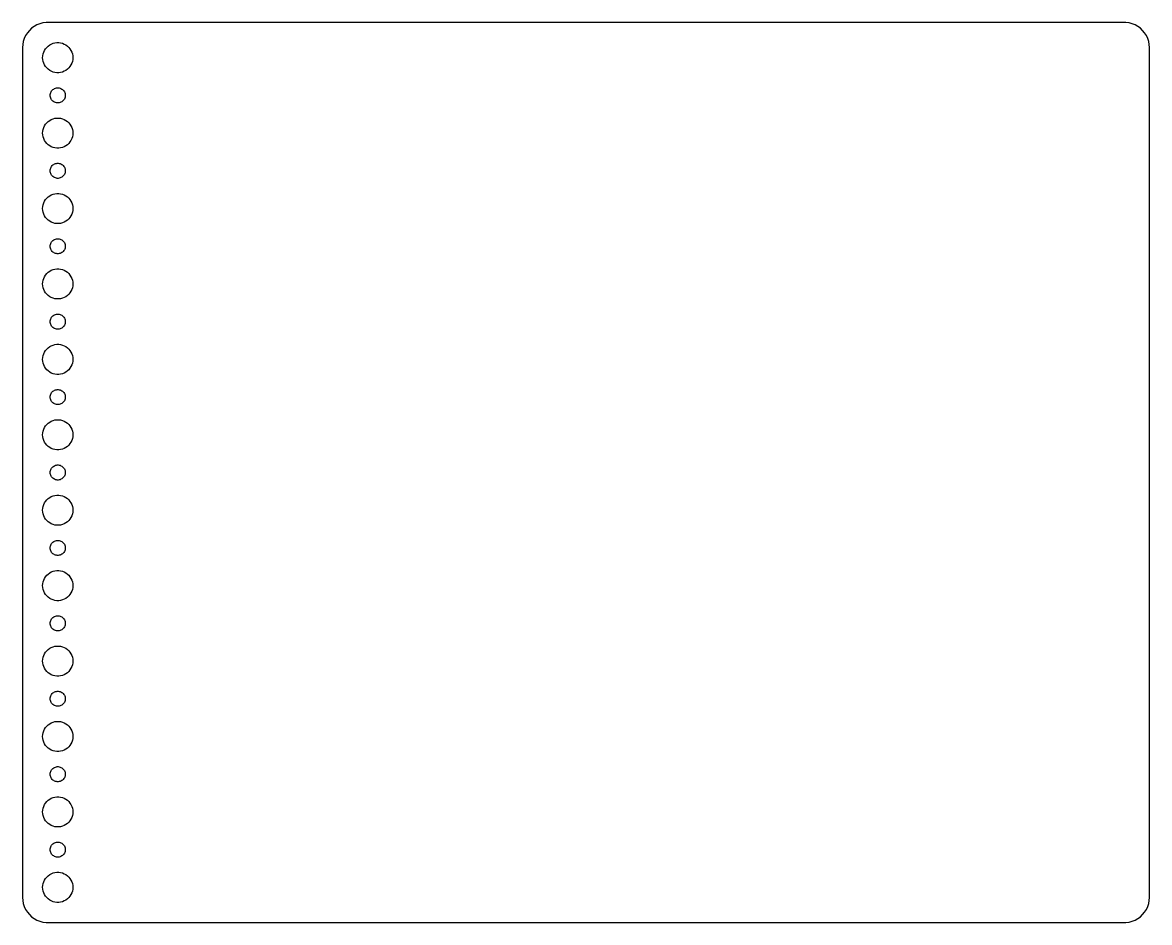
# Model space of a CAD drawing. Header units: metres. Extents: x -112 to 112, y -89 to 89.
import ezdxf

# ---------------------------------------------------------------- set-up
doc = ezdxf.new("R2010")
doc.units = ezdxf.units.M

msp = doc.modelspace()

# ---------------------------------------------------------------- linework, layer by layer
for p, q in [((-111.045, 87.4389), (-111.382, 86.9088)), ((-110.645, 87.9227), (-111.045, 87.4389)), ((-110.187, 88.3526), (-110.645, 87.9227)), ((-109.679, 88.7216), (-110.187, 88.3526)), ((-109.129, 89.0241), (-109.679, 88.7216)), ((-108.545, 89.2553), (-109.129, 89.0241)), ((-107.937, 89.4114), (-108.545, 89.2553)), ((-107.314, 89.4901), (-107.937, 89.4114)), ((107.314, 89.4901), (-107.314, 89.4901)), ((107.937, 89.4114), (107.314, 89.4901)), ((108.545, 89.2553), (107.937, 89.4114)), ((109.129, 89.0241), (108.545, 89.2553)), ((109.679, 88.7216), (109.129, 89.0241)), ((110.187, 88.3526), (109.679, 88.7216)), ((110.645, 87.9227), (110.187, 88.3526)), ((111.045, 87.4389), (110.645, 87.9227)), ((111.382, 86.9088), (111.045, 87.4389)), ((-111.961, 85.1267), (-112, 84.5)), ((-111.843, 85.7434), (-111.961, 85.1267)), ((-111.649, 86.3406), (-111.843, 85.7434)), ((-111.382, 86.9088), (-111.649, 86.3406)), ((-106.607, 85.033), (-106.277, 85.2145)), ((-106.277, 85.2145), (-105.927, 85.3532)), ((-105.927, 85.3532), (-105.562, 85.4469)), ((-105.562, 85.4469), (-105.188, 85.4941)), ((-105.188, 85.4941), (-104.812, 85.4941)), ((-104.812, 85.4941), (-104.438, 85.4469)), ((-104.438, 85.4469), (-104.073, 85.3532)), ((-104.073, 85.3532), (-103.723, 85.2145)), ((-103.723, 85.2145), (-103.393, 85.033)), ((111.649, 86.3406), (111.382, 86.9088)), ((111.843, 85.7434), (111.649, 86.3406)), ((111.961, 85.1267), (111.843, 85.7434)), ((112, 84.5), (111.961, 85.1267)), ((-112, 84.5), (-112, -84.5)), ((-107.976, 82.876), (-107.906, 83.2461)), ((-107.906, 83.2461), (-107.789, 83.6044)), ((-107.789, 83.6044), (-107.629, 83.9453)), ((-107.629, 83.9453), (-107.427, 84.2634)), ((-107.427, 84.2634), (-107.187, 84.5536)), ((-107.187, 84.5536), (-106.912, 84.8115)), ((-106.912, 84.8115), (-106.607, 85.033)), ((-103.393, 85.033), (-103.088, 84.8115)), ((-103.088, 84.8115), (-102.813, 84.5536)), ((-102.813, 84.5536), (-102.573, 84.2634)), ((-102.573, 84.2634), (-102.371, 83.9453)), ((-102.371, 83.9453), (-102.211, 83.6044)), ((-102.211, 83.6044), (-102.094, 83.2461)), ((-102.094, 83.2461), (-102.024, 82.876)), ((112, -84.5), (112, 84.5)), ((-108, 82.5), (-107.976, 82.876)), ((-107.976, 82.124), (-108, 82.5)), ((-107.906, 81.7539), (-107.976, 82.124)), ((-107.789, 81.3956), (-107.906, 81.7539)), ((-107.629, 81.0547), (-107.789, 81.3956)), ((-107.427, 80.7366), (-107.629, 81.0547)), ((-107.187, 80.4464), (-107.427, 80.7366)), ((-102.573, 80.7366), (-102.813, 80.4464)), ((-102.371, 81.0547), (-102.573, 80.7366)), ((-102.211, 81.3956), (-102.371, 81.0547)), ((-102.094, 81.7539), (-102.211, 81.3956)), ((-102.024, 82.124), (-102.094, 81.7539)), ((-102.024, 82.876), (-102, 82.5)), ((-102, 82.5), (-102.024, 82.124)), ((-106.912, 80.1885), (-107.187, 80.4464)), ((-106.607, 79.967), (-106.912, 80.1885)), ((-106.277, 79.7855), (-106.607, 79.967)), ((-105.927, 79.6468), (-106.277, 79.7855)), ((-105.562, 79.5531), (-105.927, 79.6468)), ((-105.188, 79.5059), (-105.562, 79.5531)), ((-104.812, 79.5059), (-105.188, 79.5059)), ((-104.438, 79.5531), (-104.812, 79.5059)), ((-104.073, 79.6468), (-104.438, 79.5531)), ((-103.723, 79.7855), (-104.073, 79.6468)), ((-103.393, 79.967), (-103.723, 79.7855)), ((-103.088, 80.1885), (-103.393, 79.967)), ((-102.813, 80.4464), (-103.088, 80.1885)), ((-105.956, 76.1558), (-105.804, 76.2665)), ((-105.804, 76.2665), (-105.639, 76.3572)), ((-105.639, 76.3572), (-105.464, 76.4266)), ((-105.464, 76.4266), (-105.281, 76.4734)), ((-105.281, 76.4734), (-105.094, 76.497)), ((-105.094, 76.497), (-104.906, 76.497)), ((-104.906, 76.497), (-104.719, 76.4734)), ((-104.719, 76.4734), (-104.536, 76.4266)), ((-104.536, 76.4266), (-104.361, 76.3572)), ((-104.361, 76.3572), (-104.196, 76.2665)), ((-104.196, 76.2665), (-104.044, 76.1558)), ((-106.5, 75), (-106.488, 75.188)), ((-106.488, 74.812), (-106.5, 75)), ((-106.488, 75.188), (-106.453, 75.373)), ((-106.453, 74.627), (-106.488, 74.812)), ((-106.453, 75.373), (-106.395, 75.5522)), ((-106.395, 74.4478), (-106.453, 74.627)), ((-106.395, 75.5522), (-106.314, 75.7226)), ((-106.314, 74.2774), (-106.395, 74.4478)), ((-106.314, 75.7226), (-106.214, 75.8817)), ((-106.214, 74.1183), (-106.314, 74.2774)), ((-106.214, 75.8817), (-106.093, 76.0268)), ((-106.093, 73.9732), (-106.214, 74.1183)), ((-106.093, 76.0268), (-105.956, 76.1558)), ((-105.956, 73.8442), (-106.093, 73.9732)), ((-104.044, 76.1558), (-103.907, 76.0268)), ((-103.907, 73.9732), (-104.044, 73.8442)), ((-103.907, 76.0268), (-103.786, 75.8817)), ((-103.786, 74.1183), (-103.907, 73.9732)), ((-103.786, 75.8817), (-103.686, 75.7226)), ((-103.686, 74.2774), (-103.786, 74.1183)), ((-103.686, 75.7226), (-103.605, 75.5522)), ((-103.605, 74.4478), (-103.686, 74.2774)), ((-103.605, 75.5522), (-103.547, 75.373)), ((-103.547, 74.627), (-103.605, 74.4478)), ((-103.547, 75.373), (-103.512, 75.188)), ((-103.512, 74.812), (-103.547, 74.627)), ((-103.512, 75.188), (-103.5, 75)), ((-103.5, 75), (-103.512, 74.812)), ((-105.804, 73.7335), (-105.956, 73.8442)), ((-105.639, 73.6428), (-105.804, 73.7335)), ((-105.464, 73.5734), (-105.639, 73.6428)), ((-105.281, 73.5266), (-105.464, 73.5734)), ((-105.094, 73.503), (-105.281, 73.5266)), ((-104.906, 73.503), (-105.094, 73.503)), ((-104.719, 73.5266), (-104.906, 73.503)), ((-104.536, 73.5734), (-104.719, 73.5266)), ((-104.361, 73.6428), (-104.536, 73.5734)), ((-104.196, 73.7335), (-104.361, 73.6428)), ((-104.044, 73.8442), (-104.196, 73.7335)), ((-107.427, 69.2634), (-107.187, 69.5536)), ((-107.187, 69.5536), (-106.912, 69.8115)), ((-106.912, 69.8115), (-106.607, 70.033)), ((-106.607, 70.033), (-106.277, 70.2145)), ((-106.277, 70.2145), (-105.927, 70.3532)), ((-105.927, 70.3532), (-105.562, 70.4469)), ((-105.562, 70.4469), (-105.188, 70.4941)), ((-105.188, 70.4941), (-104.812, 70.4941)), ((-104.812, 70.4941), (-104.438, 70.4469)), ((-104.438, 70.4469), (-104.073, 70.3532)), ((-104.073, 70.3532), (-103.723, 70.2145)), ((-103.723, 70.2145), (-103.393, 70.033)), ((-103.393, 70.033), (-103.088, 69.8115)), ((-103.088, 69.8115), (-102.813, 69.5536)), ((-102.813, 69.5536), (-102.573, 69.2634)), ((-108, 67.5), (-107.976, 67.876)), ((-107.976, 67.124), (-108, 67.5)), ((-107.976, 67.876), (-107.906, 68.2461)), ((-107.906, 68.2461), (-107.789, 68.6044)), ((-107.789, 68.6044), (-107.629, 68.9453)), ((-107.629, 68.9453), (-107.427, 69.2634)), ((-102.573, 69.2634), (-102.371, 68.9453)), ((-102.371, 68.9453), (-102.211, 68.6044)), ((-102.211, 68.6044), (-102.094, 68.2461)), ((-102.094, 68.2461), (-102.024, 67.876)), ((-102.024, 67.876), (-102, 67.5)), ((-102, 67.5), (-102.024, 67.124)), ((-107.906, 66.7539), (-107.976, 67.124)), ((-107.789, 66.3956), (-107.906, 66.7539)), ((-107.629, 66.0547), (-107.789, 66.3956)), ((-107.427, 65.7366), (-107.629, 66.0547)), ((-107.187, 65.4464), (-107.427, 65.7366)), ((-106.912, 65.1885), (-107.187, 65.4464)), ((-106.607, 64.967), (-106.912, 65.1885)), ((-106.277, 64.7855), (-106.607, 64.967)), ((-103.393, 64.967), (-103.723, 64.7855)), ((-103.088, 65.1885), (-103.393, 64.967)), ((-102.813, 65.4464), (-103.088, 65.1885)), ((-102.573, 65.7366), (-102.813, 65.4464)), ((-102.371, 66.0547), (-102.573, 65.7366)), ((-102.211, 66.3956), (-102.371, 66.0547)), ((-102.094, 66.7539), (-102.211, 66.3956)), ((-102.024, 67.124), (-102.094, 66.7539)), ((-105.927, 64.6468), (-106.277, 64.7855)), ((-105.562, 64.5531), (-105.927, 64.6468)), ((-105.188, 64.5059), (-105.562, 64.5531)), ((-104.812, 64.5059), (-105.188, 64.5059)), ((-104.438, 64.5531), (-104.812, 64.5059)), ((-104.073, 64.6468), (-104.438, 64.5531)), ((-103.723, 64.7855), (-104.073, 64.6468)), ((-106.453, 60.373), (-106.395, 60.5522)), ((-106.395, 60.5522), (-106.314, 60.7226)), ((-106.314, 60.7226), (-106.214, 60.8817)), ((-106.214, 60.8817), (-106.093, 61.0268)), ((-106.093, 61.0268), (-105.956, 61.1558)), ((-105.956, 61.1558), (-105.804, 61.2665)), ((-105.804, 61.2665), (-105.639, 61.3572)), ((-105.639, 61.3572), (-105.464, 61.4266)), ((-105.464, 61.4266), (-105.281, 61.4734)), ((-105.281, 61.4734), (-105.094, 61.497)), ((-105.094, 61.497), (-104.906, 61.497)), ((-104.906, 61.497), (-104.719, 61.4734)), ((-104.719, 61.4734), (-104.536, 61.4266)), ((-104.536, 61.4266), (-104.361, 61.3572)), ((-104.361, 61.3572), (-104.196, 61.2665)), ((-104.196, 61.2665), (-104.044, 61.1558)), ((-104.044, 61.1558), (-103.907, 61.0268)), ((-103.907, 61.0268), (-103.786, 60.8817)), ((-103.786, 60.8817), (-103.686, 60.7226)), ((-103.686, 60.7226), (-103.605, 60.5522)), ((-103.605, 60.5522), (-103.547, 60.373)), ((-106.5, 60), (-106.488, 60.188)), ((-106.488, 59.812), (-106.5, 60)), ((-106.488, 60.188), (-106.453, 60.373)), ((-106.453, 59.627), (-106.488, 59.812)), ((-106.395, 59.4478), (-106.453, 59.627)), ((-106.314, 59.2774), (-106.395, 59.4478)), ((-106.214, 59.1183), (-106.314, 59.2774)), ((-106.093, 58.9732), (-106.214, 59.1183)), ((-105.956, 58.8442), (-106.093, 58.9732)), ((-105.804, 58.7335), (-105.956, 58.8442)), ((-105.639, 58.6428), (-105.804, 58.7335)), ((-105.464, 58.5734), (-105.639, 58.6428)), ((-105.281, 58.5266), (-105.464, 58.5734)), ((-105.094, 58.503), (-105.281, 58.5266)), ((-104.906, 58.503), (-105.094, 58.503)), ((-104.719, 58.5266), (-104.906, 58.503)), ((-104.536, 58.5734), (-104.719, 58.5266)), ((-104.361, 58.6428), (-104.536, 58.5734)), ((-104.196, 58.7335), (-104.361, 58.6428)), ((-104.044, 58.8442), (-104.196, 58.7335)), ((-103.907, 58.9732), (-104.044, 58.8442)), ((-103.786, 59.1183), (-103.907, 58.9732)), ((-103.686, 59.2774), (-103.786, 59.1183)), ((-103.605, 59.4478), (-103.686, 59.2774)), ((-103.547, 59.627), (-103.605, 59.4478)), ((-103.547, 60.373), (-103.512, 60.188)), ((-103.512, 59.812), (-103.547, 59.627)), ((-103.512, 60.188), (-103.5, 60)), ((-103.5, 60), (-103.512, 59.812)), ((-107.789, 53.6044), (-107.629, 53.9453)), ((-107.629, 53.9453), (-107.427, 54.2634)), ((-107.427, 54.2634), (-107.187, 54.5536)), ((-107.187, 54.5536), (-106.912, 54.8115)), ((-106.912, 54.8115), (-106.607, 55.033)), ((-106.607, 55.033), (-106.277, 55.2145)), ((-106.277, 55.2145), (-105.927, 55.3532)), ((-105.927, 55.3532), (-105.562, 55.4469)), ((-105.562, 55.4469), (-105.188, 55.4941)), ((-105.188, 55.4941), (-104.812, 55.4941)), ((-104.812, 55.4941), (-104.438, 55.4469)), ((-104.438, 55.4469), (-104.073, 55.3532)), ((-104.073, 55.3532), (-103.723, 55.2145)), ((-103.723, 55.2145), (-103.393, 55.033)), ((-103.393, 55.033), (-103.088, 54.8115)), ((-103.088, 54.8115), (-102.813, 54.5536)), ((-102.813, 54.5536), (-102.573, 54.2634)), ((-102.573, 54.2634), (-102.371, 53.9453)), ((-102.371, 53.9453), (-102.211, 53.6044)), ((-108, 52.5), (-107.976, 52.876)), ((-107.976, 52.124), (-108, 52.5)), ((-107.976, 52.876), (-107.906, 53.2461)), ((-107.906, 51.7539), (-107.976, 52.124)), ((-107.906, 53.2461), (-107.789, 53.6044)), ((-107.789, 51.3956), (-107.906, 51.7539)), ((-102.211, 53.6044), (-102.094, 53.2461)), ((-102.094, 51.7539), (-102.211, 51.3956)), ((-102.094, 53.2461), (-102.024, 52.876)), ((-102.024, 52.124), (-102.094, 51.7539)), ((-102.024, 52.876), (-102, 52.5)), ((-102, 52.5), (-102.024, 52.124)), ((-107.629, 51.0547), (-107.789, 51.3956)), ((-107.427, 50.7366), (-107.629, 51.0547)), ((-107.187, 50.4464), (-107.427, 50.7366)), ((-106.912, 50.1885), (-107.187, 50.4464)), ((-106.607, 49.967), (-106.912, 50.1885)), ((-106.277, 49.7855), (-106.607, 49.967)), ((-105.927, 49.6468), (-106.277, 49.7855)), ((-105.562, 49.5531), (-105.927, 49.6468)), ((-105.188, 49.5059), (-105.562, 49.5531)), ((-104.812, 49.5059), (-105.188, 49.5059)), ((-104.438, 49.5531), (-104.812, 49.5059)), ((-104.073, 49.6468), (-104.438, 49.5531)), ((-103.723, 49.7855), (-104.073, 49.6468)), ((-103.393, 49.967), (-103.723, 49.7855)), ((-103.088, 50.1885), (-103.393, 49.967)), ((-102.813, 50.4464), (-103.088, 50.1885)), ((-102.573, 50.7366), (-102.813, 50.4464)), ((-102.371, 51.0547), (-102.573, 50.7366)), ((-102.211, 51.3956), (-102.371, 51.0547)), ((-106.5, 45), (-106.488, 45.188)), ((-106.488, 44.812), (-106.5, 45)), ((-106.488, 45.188), (-106.453, 45.373)), ((-106.453, 44.627), (-106.488, 44.812)), ((-106.453, 45.373), (-106.395, 45.5522)), ((-106.395, 45.5522), (-106.314, 45.7226)), ((-106.314, 45.7226), (-106.214, 45.8817)), ((-106.214, 45.8817), (-106.093, 46.0268)), ((-106.093, 46.0268), (-105.956, 46.1558)), ((-105.956, 46.1558), (-105.804, 46.2665)), ((-105.804, 46.2665), (-105.639, 46.3572)), ((-105.639, 46.3572), (-105.464, 46.4266)), ((-105.464, 46.4266), (-105.281, 46.4734)), ((-105.281, 46.4734), (-105.094, 46.497)), ((-105.094, 46.497), (-104.906, 46.497)), ((-104.906, 46.497), (-104.719, 46.4734)), ((-104.719, 46.4734), (-104.536, 46.4266)), ((-104.536, 46.4266), (-104.361, 46.3572)), ((-104.361, 46.3572), (-104.196, 46.2665)), ((-104.196, 46.2665), (-104.044, 46.1558)), ((-104.044, 46.1558), (-103.907, 46.0268)), ((-103.907, 46.0268), (-103.786, 45.8817)), ((-103.786, 45.8817), (-103.686, 45.7226)), ((-103.686, 45.7226), (-103.605, 45.5522)), ((-103.605, 45.5522), (-103.547, 45.373)), ((-103.547, 45.373), (-103.512, 45.188)), ((-103.512, 44.812), (-103.547, 44.627)), ((-103.512, 45.188), (-103.5, 45)), ((-103.5, 45), (-103.512, 44.812)), ((-106.395, 44.4478), (-106.453, 44.627)), ((-106.314, 44.2774), (-106.395, 44.4478)), ((-106.214, 44.1183), (-106.314, 44.2774)), ((-106.093, 43.9732), (-106.214, 44.1183)), ((-105.956, 43.8442), (-106.093, 43.9732)), ((-105.804, 43.7335), (-105.956, 43.8442)), ((-105.639, 43.6428), (-105.804, 43.7335)), ((-105.464, 43.5734), (-105.639, 43.6428)), ((-105.281, 43.5266), (-105.464, 43.5734)), ((-105.094, 43.503), (-105.281, 43.5266)), ((-104.906, 43.503), (-105.094, 43.503)), ((-104.719, 43.5266), (-104.906, 43.503)), ((-104.536, 43.5734), (-104.719, 43.5266)), ((-104.361, 43.6428), (-104.536, 43.5734)), ((-104.196, 43.7335), (-104.361, 43.6428)), ((-104.044, 43.8442), (-104.196, 43.7335)), ((-103.907, 43.9732), (-104.044, 43.8442)), ((-103.786, 44.1183), (-103.907, 43.9732)), ((-103.686, 44.2774), (-103.786, 44.1183)), ((-103.605, 44.4478), (-103.686, 44.2774)), ((-103.547, 44.627), (-103.605, 44.4478)), ((-106.277, 40.2145), (-105.927, 40.3532)), ((-105.927, 40.3532), (-105.562, 40.4469)), ((-105.562, 40.4469), (-105.188, 40.4941)), ((-105.188, 40.4941), (-104.812, 40.4941)), ((-104.812, 40.4941), (-104.438, 40.4469)), ((-104.438, 40.4469), (-104.073, 40.3532)), ((-104.073, 40.3532), (-103.723, 40.2145)), ((-107.976, 37.876), (-107.906, 38.2461)), ((-107.906, 38.2461), (-107.789, 38.6044)), ((-107.789, 38.6044), (-107.629, 38.9453)), ((-107.629, 38.9453), (-107.427, 39.2634)), ((-107.427, 39.2634), (-107.187, 39.5536)), ((-107.187, 39.5536), (-106.912, 39.8115)), ((-106.912, 39.8115), (-106.607, 40.033)), ((-106.607, 40.033), (-106.277, 40.2145)), ((-103.723, 40.2145), (-103.393, 40.033)), ((-103.393, 40.033), (-103.088, 39.8115)), ((-103.088, 39.8115), (-102.813, 39.5536)), ((-102.813, 39.5536), (-102.573, 39.2634)), ((-102.573, 39.2634), (-102.371, 38.9453)), ((-102.371, 38.9453), (-102.211, 38.6044)), ((-102.211, 38.6044), (-102.094, 38.2461)), ((-102.094, 38.2461), (-102.024, 37.876)), ((-108, 37.5), (-107.976, 37.876)), ((-107.976, 37.124), (-108, 37.5)), ((-107.906, 36.7539), (-107.976, 37.124)), ((-107.789, 36.3956), (-107.906, 36.7539)), ((-107.629, 36.0547), (-107.789, 36.3956)), ((-107.427, 35.7366), (-107.629, 36.0547)), ((-102.371, 36.0547), (-102.573, 35.7366)), ((-102.211, 36.3956), (-102.371, 36.0547)), ((-102.094, 36.7539), (-102.211, 36.3956)), ((-102.024, 37.124), (-102.094, 36.7539)), ((-102.024, 37.876), (-102, 37.5)), ((-102, 37.5), (-102.024, 37.124)), ((-107.187, 35.4464), (-107.427, 35.7366)), ((-106.912, 35.1885), (-107.187, 35.4464)), ((-106.607, 34.967), (-106.912, 35.1885)), ((-106.277, 34.7855), (-106.607, 34.967)), ((-105.927, 34.6468), (-106.277, 34.7855)), ((-105.562, 34.5531), (-105.927, 34.6468)), ((-105.188, 34.5059), (-105.562, 34.5531)), ((-104.812, 34.5059), (-105.188, 34.5059)), ((-104.438, 34.5531), (-104.812, 34.5059)), ((-104.073, 34.6468), (-104.438, 34.5531)), ((-103.723, 34.7855), (-104.073, 34.6468)), ((-103.393, 34.967), (-103.723, 34.7855)), ((-103.088, 35.1885), (-103.393, 34.967)), ((-102.813, 35.4464), (-103.088, 35.1885)), ((-102.573, 35.7366), (-102.813, 35.4464)), ((-105.639, 31.3572), (-105.464, 31.4266)), ((-105.464, 31.4266), (-105.281, 31.4734)), ((-105.281, 31.4734), (-105.094, 31.497)), ((-105.094, 31.497), (-104.906, 31.497)), ((-104.906, 31.497), (-104.719, 31.4734)), ((-104.719, 31.4734), (-104.536, 31.4266)), ((-104.536, 31.4266), (-104.361, 31.3572)), ((-106.5, 30), (-106.488, 30.188)), ((-106.488, 29.812), (-106.5, 30)), ((-106.488, 30.188), (-106.453, 30.373)), ((-106.453, 29.627), (-106.488, 29.812)), ((-106.453, 30.373), (-106.395, 30.5522)), ((-106.395, 29.4478), (-106.453, 29.627)), ((-106.395, 30.5522), (-106.314, 30.7226)), ((-106.314, 29.2774), (-106.395, 29.4478)), ((-106.314, 30.7226), (-106.214, 30.8817)), ((-106.214, 29.1183), (-106.314, 29.2774)), ((-106.214, 30.8817), (-106.093, 31.0268)), ((-106.093, 31.0268), (-105.956, 31.1558)), ((-105.956, 31.1558), (-105.804, 31.2665)), ((-105.804, 31.2665), (-105.639, 31.3572)), ((-104.361, 31.3572), (-104.196, 31.2665)), ((-104.196, 31.2665), (-104.044, 31.1558)), ((-104.044, 31.1558), (-103.907, 31.0268)), ((-103.907, 31.0268), (-103.786, 30.8817)), ((-103.786, 30.8817), (-103.686, 30.7226)), ((-103.686, 29.2774), (-103.786, 29.1183)), ((-103.686, 30.7226), (-103.605, 30.5522)), ((-103.605, 29.4478), (-103.686, 29.2774)), ((-103.605, 30.5522), (-103.547, 30.373)), ((-103.547, 29.627), (-103.605, 29.4478)), ((-103.547, 30.373), (-103.512, 30.188)), ((-103.512, 29.812), (-103.547, 29.627)), ((-103.512, 30.188), (-103.5, 30)), ((-103.5, 30), (-103.512, 29.812)), ((-106.093, 28.9732), (-106.214, 29.1183)), ((-105.956, 28.8442), (-106.093, 28.9732)), ((-105.804, 28.7335), (-105.956, 28.8442)), ((-105.639, 28.6427), (-105.804, 28.7335)), ((-105.464, 28.5734), (-105.639, 28.6427)), ((-105.281, 28.5266), (-105.464, 28.5734)), ((-105.094, 28.503), (-105.281, 28.5266)), ((-104.906, 28.503), (-105.094, 28.503)), ((-104.719, 28.5266), (-104.906, 28.503)), ((-104.536, 28.5734), (-104.719, 28.5266)), ((-104.361, 28.6427), (-104.536, 28.5734)), ((-104.196, 28.7335), (-104.361, 28.6427)), ((-104.044, 28.8442), (-104.196, 28.7335)), ((-103.907, 28.9732), (-104.044, 28.8442)), ((-103.786, 29.1183), (-103.907, 28.9732)), ((-107.187, 24.5536), (-106.912, 24.8115)), ((-106.912, 24.8115), (-106.607, 25.033)), ((-106.607, 25.033), (-106.277, 25.2145)), ((-106.277, 25.2145), (-105.927, 25.3532)), ((-105.927, 25.3532), (-105.562, 25.4469)), ((-105.562, 25.4469), (-105.188, 25.4941)), ((-105.188, 25.4941), (-104.812, 25.4941)), ((-104.812, 25.4941), (-104.438, 25.4469)), ((-104.438, 25.4469), (-104.073, 25.3532)), ((-104.073, 25.3532), (-103.723, 25.2145)), ((-103.723, 25.2145), (-103.393, 25.033)), ((-103.393, 25.033), (-103.088, 24.8115)), ((-103.088, 24.8115), (-102.813, 24.5536)), ((-108, 22.5), (-107.976, 22.876)), ((-107.976, 22.124), (-108, 22.5)), ((-107.976, 22.876), (-107.906, 23.2461)), ((-107.906, 23.2461), (-107.789, 23.6044)), ((-107.789, 23.6044), (-107.629, 23.9453)), ((-107.629, 23.9453), (-107.427, 24.2634)), ((-107.427, 24.2634), (-107.187, 24.5536)), ((-102.813, 24.5536), (-102.573, 24.2634)), ((-102.573, 24.2634), (-102.371, 23.9453)), ((-102.371, 23.9453), (-102.211, 23.6044)), ((-102.211, 23.6044), (-102.094, 23.2461)), ((-102.094, 23.2461), (-102.024, 22.876)), ((-102.024, 22.876), (-102, 22.5)), ((-102, 22.5), (-102.024, 22.124)), ((-107.906, 21.7539), (-107.976, 22.124)), ((-107.789, 21.3956), (-107.906, 21.7539)), ((-107.629, 21.0547), (-107.789, 21.3956)), ((-107.427, 20.7366), (-107.629, 21.0547)), ((-107.187, 20.4464), (-107.427, 20.7366)), ((-106.912, 20.1884), (-107.187, 20.4464)), ((-106.607, 19.967), (-106.912, 20.1884)), ((-103.088, 20.1884), (-103.393, 19.967)), ((-102.813, 20.4464), (-103.088, 20.1884)), ((-102.573, 20.7366), (-102.813, 20.4464)), ((-102.371, 21.0547), (-102.573, 20.7366)), ((-102.211, 21.3956), (-102.371, 21.0547)), ((-102.094, 21.7539), (-102.211, 21.3956)), ((-102.024, 22.124), (-102.094, 21.7539)), ((-106.277, 19.7855), (-106.607, 19.967)), ((-105.927, 19.6468), (-106.277, 19.7855)), ((-105.562, 19.5531), (-105.927, 19.6468)), ((-105.188, 19.5059), (-105.562, 19.5531)), ((-104.812, 19.5059), (-105.188, 19.5059)), ((-104.438, 19.5531), (-104.812, 19.5059)), ((-104.073, 19.6468), (-104.438, 19.5531)), ((-103.723, 19.7855), (-104.073, 19.6468)), ((-103.393, 19.967), (-103.723, 19.7855)), ((-106.395, 15.5522), (-106.314, 15.7226)), ((-106.314, 15.7226), (-106.214, 15.8817)), ((-106.214, 15.8817), (-106.093, 16.0268)), ((-106.093, 16.0268), (-105.956, 16.1558)), ((-105.956, 16.1558), (-105.804, 16.2665)), ((-105.804, 16.2665), (-105.639, 16.3572)), ((-105.639, 16.3572), (-105.464, 16.4266)), ((-105.464, 16.4266), (-105.281, 16.4734)), ((-105.281, 16.4734), (-105.094, 16.497)), ((-105.094, 16.497), (-104.906, 16.497)), ((-104.906, 16.497), (-104.719, 16.4734)), ((-104.719, 16.4734), (-104.536, 16.4266)), ((-104.536, 16.4266), (-104.361, 16.3572)), ((-104.361, 16.3572), (-104.196, 16.2665)), ((-104.196, 16.2665), (-104.044, 16.1558)), ((-104.044, 16.1558), (-103.907, 16.0268)), ((-103.907, 16.0268), (-103.786, 15.8817)), ((-103.786, 15.8817), (-103.686, 15.7226)), ((-103.686, 15.7226), (-103.605, 15.5522)), ((-106.5, 15), (-106.488, 15.188)), ((-106.488, 14.812), (-106.5, 15)), ((-106.488, 15.188), (-106.453, 15.373)), ((-106.453, 14.627), (-106.488, 14.812)), ((-106.453, 15.373), (-106.395, 15.5522)), ((-106.395, 14.4478), (-106.453, 14.627)), ((-106.314, 14.2774), (-106.395, 14.4478)), ((-106.214, 14.1183), (-106.314, 14.2774)), ((-106.093, 13.9732), (-106.214, 14.1183)), ((-105.956, 13.8442), (-106.093, 13.9732)), ((-105.804, 13.7335), (-105.956, 13.8442)), ((-105.639, 13.6427), (-105.804, 13.7335)), ((-105.464, 13.5734), (-105.639, 13.6427)), ((-105.281, 13.5266), (-105.464, 13.5734)), ((-105.094, 13.5029), (-105.281, 13.5266)), ((-104.906, 13.5029), (-105.094, 13.5029)), ((-104.719, 13.5266), (-104.906, 13.5029)), ((-104.536, 13.5734), (-104.719, 13.5266)), ((-104.361, 13.6427), (-104.536, 13.5734)), ((-104.196, 13.7335), (-104.361, 13.6427)), ((-104.044, 13.8442), (-104.196, 13.7335)), ((-103.907, 13.9732), (-104.044, 13.8442)), ((-103.786, 14.1183), (-103.907, 13.9732)), ((-103.686, 14.2774), (-103.786, 14.1183)), ((-103.605, 14.4478), (-103.686, 14.2774)), ((-103.605, 15.5522), (-103.547, 15.373)), ((-103.547, 14.627), (-103.605, 14.4478)), ((-103.547, 15.373), (-103.512, 15.188)), ((-103.512, 14.812), (-103.547, 14.627)), ((-103.512, 15.188), (-103.5, 15)), ((-103.5, 15), (-103.512, 14.812)), ((-107.629, 8.94525), (-107.427, 9.26335)), ((-107.427, 9.26335), (-107.187, 9.55363)), ((-107.187, 9.55363), (-106.912, 9.81154)), ((-106.912, 9.81154), (-106.607, 10.033)), ((-106.607, 10.033), (-106.277, 10.2145)), ((-106.277, 10.2145), (-105.927, 10.3532)), ((-105.927, 10.3532), (-105.562, 10.4469)), ((-105.562, 10.4469), (-105.188, 10.4941)), ((-105.188, 10.4941), (-104.812, 10.4941)), ((-104.812, 10.4941), (-104.438, 10.4469)), ((-104.438, 10.4469), (-104.073, 10.3532)), ((-104.073, 10.3532), (-103.723, 10.2145)), ((-103.723, 10.2145), (-103.393, 10.033)), ((-103.393, 10.033), (-103.088, 9.81154)), ((-103.088, 9.81154), (-102.813, 9.55363)), ((-102.813, 9.55363), (-102.573, 9.26335)), ((-102.573, 9.26335), (-102.371, 8.94525)), ((-108, 7.5), (-107.976, 7.87599)), ((-107.976, 7.12399), (-108, 7.5)), ((-107.976, 7.87599), (-107.906, 8.24606)), ((-107.906, 6.75392), (-107.976, 7.12399)), ((-107.906, 8.24606), (-107.789, 8.60437)), ((-107.789, 6.39561), (-107.906, 6.75392)), ((-107.789, 8.60437), (-107.629, 8.94525)), ((-102.371, 8.94525), (-102.211, 8.60437)), ((-102.211, 8.60437), (-102.094, 8.24606)), ((-102.094, 6.75392), (-102.211, 6.39561)), ((-102.094, 8.24606), (-102.024, 7.87599)), ((-102.024, 7.12399), (-102.094, 6.75392)), ((-102.024, 7.87599), (-102, 7.5)), ((-102, 7.5), (-102.024, 7.12399)), ((-107.629, 6.05473), (-107.789, 6.39561)), ((-107.427, 5.73663), (-107.629, 6.05473)), ((-107.187, 5.44635), (-107.427, 5.73663)), ((-106.912, 5.18845), (-107.187, 5.44635)), ((-106.607, 4.96701), (-106.912, 5.18845)), ((-106.277, 4.78551), (-106.607, 4.96701)), ((-105.927, 4.64682), (-106.277, 4.78551)), ((-105.562, 4.55313), (-105.927, 4.64682)), ((-105.188, 4.50591), (-105.562, 4.55313)), ((-104.812, 4.50591), (-105.188, 4.50591)), ((-104.438, 4.55313), (-104.812, 4.50591)), ((-104.073, 4.64682), (-104.438, 4.55313)), ((-103.723, 4.78551), (-104.073, 4.64682)), ((-103.393, 4.96701), (-103.723, 4.78551)), ((-103.088, 5.18845), (-103.393, 4.96701)), ((-102.813, 5.44635), (-103.088, 5.18845)), ((-102.573, 5.73663), (-102.813, 5.44635)), ((-102.371, 6.05473), (-102.573, 5.73663)), ((-102.211, 6.39561), (-102.371, 6.05473)), ((-106.5, 0), (-106.488, 0.18799)), ((-106.488, -0.18799), (-106.5, 0)), ((-106.488, 0.18799), (-106.453, 0.37303)), ((-106.453, 0.37303), (-106.395, 0.55219)), ((-106.395, 0.55219), (-106.314, 0.72263)), ((-106.314, 0.72263), (-106.214, 0.88167)), ((-106.214, 0.88167), (-106.093, 1.02681)), ((-106.093, 1.02681), (-105.956, 1.15576)), ((-105.956, 1.15576), (-105.804, 1.26648)), ((-105.804, 1.26648), (-105.639, 1.35724)), ((-105.639, 1.35724), (-105.464, 1.42657)), ((-105.464, 1.42657), (-105.281, 1.47342)), ((-105.281, 1.47342), (-105.094, 1.49704)), ((-105.094, 1.49704), (-104.906, 1.49704)), ((-104.906, 1.49704), (-104.719, 1.47342)), ((-104.719, 1.47342), (-104.536, 1.42657)), ((-104.536, 1.42657), (-104.361, 1.35724)), ((-104.361, 1.35724), (-104.196, 1.26648)), ((-104.196, 1.26648), (-104.044, 1.15576)), ((-104.044, 1.15576), (-103.907, 1.02681)), ((-103.907, 1.02681), (-103.786, 0.88167)), ((-103.786, 0.88167), (-103.686, 0.72263)), ((-103.686, 0.72263), (-103.605, 0.55219)), ((-103.605, 0.55219), (-103.547, 0.37303)), ((-103.547, 0.37303), (-103.512, 0.18799)), ((-103.512, 0.18799), (-103.5, 0)), ((-103.5, 0), (-103.512, -0.18799)), ((-106.453, -0.37303), (-106.488, -0.18799)), ((-106.395, -0.55219), (-106.453, -0.37303)), ((-106.314, -0.72263), (-106.395, -0.55219)), ((-106.214, -0.88167), (-106.314, -0.72263)), ((-106.093, -1.02681), (-106.214, -0.88167)), ((-105.956, -1.15576), (-106.093, -1.02681)), ((-105.804, -1.26648), (-105.956, -1.15576)), ((-105.639, -1.35724), (-105.804, -1.26648)), ((-105.464, -1.42657), (-105.639, -1.35724)), ((-105.281, -1.47342), (-105.464, -1.42657)), ((-105.094, -1.49704), (-105.281, -1.47342)), ((-104.906, -1.49704), (-105.094, -1.49704)), ((-104.719, -1.47342), (-104.906, -1.49704)), ((-104.536, -1.42657), (-104.719, -1.47342)), ((-104.361, -1.35724), (-104.536, -1.42657)), ((-104.196, -1.26648), (-104.361, -1.35724)), ((-104.044, -1.15576), (-104.196, -1.26648)), ((-103.907, -1.02681), (-104.044, -1.15576)), ((-103.786, -0.88167), (-103.907, -1.02681)), ((-103.686, -0.72263), (-103.786, -0.88167)), ((-103.605, -0.55219), (-103.686, -0.72263)), ((-103.547, -0.37303), (-103.605, -0.55219)), ((-103.512, -0.18799), (-103.547, -0.37303)), ((-107.906, -6.75392), (-107.789, -6.39561)), ((-107.789, -6.39561), (-107.629, -6.05473)), ((-107.629, -6.05473), (-107.427, -5.73663)), ((-107.427, -5.73663), (-107.187, -5.44635)), ((-107.187, -5.44635), (-106.912, -5.18845)), ((-106.912, -5.18845), (-106.607, -4.96701)), ((-106.607, -4.96701), (-106.277, -4.78551)), ((-106.277, -4.78551), (-105.927, -4.64682)), ((-105.927, -4.64682), (-105.562, -4.55313)), ((-105.562, -4.55313), (-105.188, -4.50591)), ((-105.188, -4.50591), (-104.812, -4.50591)), ((-104.812, -4.50591), (-104.438, -4.55313)), ((-104.438, -4.55313), (-104.073, -4.64682)), ((-104.073, -4.64682), (-103.723, -4.78551)), ((-103.723, -4.78551), (-103.393, -4.96701)), ((-103.393, -4.96701), (-103.088, -5.18845)), ((-103.088, -5.18845), (-102.813, -5.44635)), ((-102.813, -5.44635), (-102.573, -5.73663)), ((-102.573, -5.73663), (-102.371, -6.05473)), ((-102.371, -6.05473), (-102.211, -6.39561)), ((-102.211, -6.39561), (-102.094, -6.75392)), ((-108, -7.5), (-107.976, -7.12399)), ((-107.976, -7.87599), (-108, -7.5)), ((-107.976, -7.12399), (-107.906, -6.75392)), ((-107.906, -8.24606), (-107.976, -7.87599)), ((-107.789, -8.60437), (-107.906, -8.24606)), ((-107.629, -8.94525), (-107.789, -8.60437)), ((-107.427, -9.26335), (-107.629, -8.94525)), ((-102.371, -8.94525), (-102.573, -9.26335)), ((-102.211, -8.60437), (-102.371, -8.94525)), ((-102.094, -8.24606), (-102.211, -8.60437)), ((-102.094, -6.75392), (-102.024, -7.12399)), ((-102.024, -7.87599), (-102.094, -8.24606)), ((-102.024, -7.12399), (-102, -7.5)), ((-102, -7.5), (-102.024, -7.87599)), ((-107.187, -9.55363), (-107.427, -9.26335)), ((-106.912, -9.81154), (-107.187, -9.55363)), ((-106.607, -10.033), (-106.912, -9.81154)), ((-106.277, -10.2145), (-106.607, -10.033)), ((-105.927, -10.3532), (-106.277, -10.2145)), ((-105.562, -10.4469), (-105.927, -10.3532)), ((-105.188, -10.4941), (-105.562, -10.4469)), ((-104.812, -10.4941), (-105.188, -10.4941)), ((-104.438, -10.4469), (-104.812, -10.4941)), ((-104.073, -10.3532), (-104.438, -10.4469)), ((-103.723, -10.2145), (-104.073, -10.3532)), ((-103.393, -10.033), (-103.723, -10.2145)), ((-103.088, -9.81154), (-103.393, -10.033)), ((-102.813, -9.55363), (-103.088, -9.81154)), ((-102.573, -9.26335), (-102.813, -9.55363)), ((-106.5, -15), (-106.488, -14.812)), ((-106.488, -15.188), (-106.5, -15)), ((-106.488, -14.812), (-106.453, -14.627)), ((-106.453, -15.373), (-106.488, -15.188)), ((-106.453, -14.627), (-106.395, -14.4478)), ((-106.395, -15.5522), (-106.453, -15.373)), ((-106.395, -14.4478), (-106.314, -14.2774)), ((-106.314, -15.7226), (-106.395, -15.5522)), ((-106.314, -14.2774), (-106.214, -14.1183)), ((-106.214, -14.1183), (-106.093, -13.9732)), ((-106.093, -13.9732), (-105.956, -13.8442)), ((-105.956, -13.8442), (-105.804, -13.7335)), ((-105.804, -13.7335), (-105.639, -13.6427)), ((-105.639, -13.6427), (-105.464, -13.5734)), ((-105.464, -13.5734), (-105.281, -13.5266)), ((-105.281, -13.5266), (-105.094, -13.5029)), ((-105.094, -13.5029), (-104.906, -13.5029)), ((-104.906, -13.5029), (-104.719, -13.5266)), ((-104.719, -13.5266), (-104.536, -13.5734)), ((-104.536, -13.5734), (-104.361, -13.6427)), ((-104.361, -13.6427), (-104.196, -13.7335)), ((-104.196, -13.7335), (-104.044, -13.8442)), ((-104.044, -13.8442), (-103.907, -13.9732)), ((-103.907, -13.9732), (-103.786, -14.1183)), ((-103.786, -14.1183), (-103.686, -14.2774)), ((-103.686, -14.2774), (-103.605, -14.4478)), ((-103.605, -15.5522), (-103.686, -15.7226)), ((-103.605, -14.4478), (-103.547, -14.627)), ((-103.547, -15.373), (-103.605, -15.5522)), ((-103.547, -14.627), (-103.512, -14.812)), ((-103.512, -15.188), (-103.547, -15.373)), ((-103.512, -14.812), (-103.5, -15)), ((-103.5, -15), (-103.512, -15.188)), ((-106.214, -15.8817), (-106.314, -15.7226)), ((-106.093, -16.0268), (-106.214, -15.8817)), ((-105.956, -16.1558), (-106.093, -16.0268)), ((-105.804, -16.2665), (-105.956, -16.1558)), ((-105.639, -16.3572), (-105.804, -16.2665)), ((-105.464, -16.4266), (-105.639, -16.3572)), ((-105.281, -16.4734), (-105.464, -16.4266)), ((-105.094, -16.497), (-105.281, -16.4734)), ((-104.906, -16.497), (-105.094, -16.497)), ((-104.719, -16.4734), (-104.906, -16.497)), ((-104.536, -16.4266), (-104.719, -16.4734)), ((-104.361, -16.3572), (-104.536, -16.4266)), ((-104.196, -16.2665), (-104.361, -16.3572)), ((-104.044, -16.1558), (-104.196, -16.2665)), ((-103.907, -16.0268), (-104.044, -16.1558)), ((-103.786, -15.8817), (-103.907, -16.0268)), ((-103.686, -15.7226), (-103.786, -15.8817)), ((-106.912, -20.1884), (-106.607, -19.967)), ((-106.607, -19.967), (-106.277, -19.7855)), ((-106.277, -19.7855), (-105.927, -19.6468)), ((-105.927, -19.6468), (-105.562, -19.5531)), ((-105.562, -19.5531), (-105.188, -19.5059)), ((-105.188, -19.5059), (-104.812, -19.5059)), ((-104.812, -19.5059), (-104.438, -19.5531)), ((-104.438, -19.5531), (-104.073, -19.6468)), ((-104.073, -19.6468), (-103.723, -19.7855)), ((-103.723, -19.7855), (-103.393, -19.967)), ((-103.393, -19.967), (-103.088, -20.1884)), ((-108, -22.5), (-107.976, -22.124)), ((-107.976, -22.124), (-107.906, -21.7539)), ((-107.906, -21.7539), (-107.789, -21.3956)), ((-107.789, -21.3956), (-107.629, -21.0547)), ((-107.629, -21.0547), (-107.427, -20.7366)), ((-107.427, -20.7366), (-107.187, -20.4464)), ((-107.187, -20.4464), (-106.912, -20.1884)), ((-103.088, -20.1884), (-102.813, -20.4464)), ((-102.813, -20.4464), (-102.573, -20.7366)), ((-102.573, -20.7366), (-102.371, -21.0547)), ((-102.371, -21.0547), (-102.211, -21.3956)), ((-102.211, -21.3956), (-102.094, -21.7539)), ((-102.094, -21.7539), (-102.024, -22.124)), ((-102.024, -22.124), (-102, -22.5)), ((-107.976, -22.876), (-108, -22.5)), ((-107.906, -23.2461), (-107.976, -22.876)), ((-107.789, -23.6044), (-107.906, -23.2461)), ((-107.629, -23.9453), (-107.789, -23.6044)), ((-107.427, -24.2634), (-107.629, -23.9453)), ((-107.187, -24.5536), (-107.427, -24.2634)), ((-106.912, -24.8115), (-107.187, -24.5536)), ((-102.813, -24.5536), (-103.088, -24.8115)), ((-102.573, -24.2634), (-102.813, -24.5536)), ((-102.371, -23.9453), (-102.573, -24.2634)), ((-102.211, -23.6044), (-102.371, -23.9453)), ((-102.094, -23.2461), (-102.211, -23.6044)), ((-102.024, -22.876), (-102.094, -23.2461)), ((-102, -22.5), (-102.024, -22.876)), ((-106.607, -25.033), (-106.912, -24.8115)), ((-106.277, -25.2145), (-106.607, -25.033)), ((-105.927, -25.3532), (-106.277, -25.2145)), ((-105.562, -25.4469), (-105.927, -25.3532)), ((-105.188, -25.4941), (-105.562, -25.4469)), ((-104.812, -25.4941), (-105.188, -25.4941)), ((-104.438, -25.4469), (-104.812, -25.4941)), ((-104.073, -25.3532), (-104.438, -25.4469)), ((-103.723, -25.2145), (-104.073, -25.3532)), ((-103.393, -25.033), (-103.723, -25.2145)), ((-103.088, -24.8115), (-103.393, -25.033)), ((-106.314, -29.2774), (-106.214, -29.1183)), ((-106.214, -29.1183), (-106.093, -28.9732)), ((-106.093, -28.9732), (-105.956, -28.8442)), ((-105.956, -28.8442), (-105.804, -28.7335)), ((-105.804, -28.7335), (-105.639, -28.6427)), ((-105.639, -28.6427), (-105.464, -28.5734)), ((-105.464, -28.5734), (-105.281, -28.5266)), ((-105.281, -28.5266), (-105.094, -28.503)), ((-105.094, -28.503), (-104.906, -28.503)), ((-104.906, -28.503), (-104.719, -28.5266)), ((-104.719, -28.5266), (-104.536, -28.5734)), ((-104.536, -28.5734), (-104.361, -28.6427)), ((-104.361, -28.6427), (-104.196, -28.7335)), ((-104.196, -28.7335), (-104.044, -28.8442)), ((-104.044, -28.8442), (-103.907, -28.9732)), ((-103.907, -28.9732), (-103.786, -29.1183)), ((-103.786, -29.1183), (-103.686, -29.2774)), ((-106.5, -30), (-106.488, -29.812)), ((-106.488, -30.188), (-106.5, -30)), ((-106.488, -29.812), (-106.453, -29.627)), ((-106.453, -30.373), (-106.488, -30.188)), ((-106.453, -29.627), (-106.395, -29.4478)), ((-106.395, -30.5522), (-106.453, -30.373)), ((-106.395, -29.4478), (-106.314, -29.2774)), ((-106.314, -30.7226), (-106.395, -30.5522)), ((-106.214, -30.8817), (-106.314, -30.7226)), ((-106.093, -31.0268), (-106.214, -30.8817)), ((-105.956, -31.1558), (-106.093, -31.0268)), ((-105.804, -31.2665), (-105.956, -31.1558)), ((-105.639, -31.3572), (-105.804, -31.2665)), ((-105.464, -31.4266), (-105.639, -31.3572)), ((-104.361, -31.3572), (-104.536, -31.4266)), ((-104.196, -31.2665), (-104.361, -31.3572)), ((-104.044, -31.1558), (-104.196, -31.2665)), ((-103.907, -31.0268), (-104.044, -31.1558)), ((-103.786, -30.8817), (-103.907, -31.0268)), ((-103.686, -30.7226), (-103.786, -30.8817)), ((-103.686, -29.2774), (-103.605, -29.4478)), ((-103.605, -30.5522), (-103.686, -30.7226)), ((-103.605, -29.4478), (-103.547, -29.627)), ((-103.547, -30.373), (-103.605, -30.5522)), ((-103.547, -29.627), (-103.512, -29.812)), ((-103.512, -30.188), (-103.547, -30.373)), ((-103.512, -29.812), (-103.5, -30)), ((-103.5, -30), (-103.512, -30.188)), ((-105.281, -31.4734), (-105.464, -31.4266)), ((-105.094, -31.497), (-105.281, -31.4734)), ((-104.906, -31.497), (-105.094, -31.497)), ((-104.719, -31.4734), (-104.906, -31.497)), ((-104.536, -31.4266), (-104.719, -31.4734)), ((-107.629, -36.0547), (-107.427, -35.7366)), ((-107.427, -35.7366), (-107.187, -35.4464)), ((-107.187, -35.4464), (-106.912, -35.1885)), ((-106.912, -35.1885), (-106.607, -34.967)), ((-106.607, -34.967), (-106.277, -34.7855)), ((-106.277, -34.7855), (-105.927, -34.6468)), ((-105.927, -34.6468), (-105.562, -34.5531)), ((-105.562, -34.5531), (-105.188, -34.5059)), ((-105.188, -34.5059), (-104.812, -34.5059)), ((-104.812, -34.5059), (-104.438, -34.5531)), ((-104.438, -34.5531), (-104.073, -34.6468)), ((-104.073, -34.6468), (-103.723, -34.7855)), ((-103.723, -34.7855), (-103.393, -34.967)), ((-103.393, -34.967), (-103.088, -35.1885)), ((-103.088, -35.1885), (-102.813, -35.4464)), ((-102.813, -35.4464), (-102.573, -35.7366)), ((-102.573, -35.7366), (-102.371, -36.0547)), ((-108, -37.5), (-107.976, -37.124)), ((-107.976, -37.876), (-108, -37.5)), ((-107.976, -37.124), (-107.906, -36.7539)), ((-107.906, -38.2461), (-107.976, -37.876)), ((-107.906, -36.7539), (-107.789, -36.3956)), ((-107.789, -36.3956), (-107.629, -36.0547)), ((-102.371, -36.0547), (-102.211, -36.3956)), ((-102.211, -36.3956), (-102.094, -36.7539)), ((-102.094, -36.7539), (-102.024, -37.124)), ((-102.024, -37.876), (-102.094, -38.2461)), ((-102.024, -37.124), (-102, -37.5)), ((-102, -37.5), (-102.024, -37.876)), ((-107.789, -38.6044), (-107.906, -38.2461)), ((-107.629, -38.9453), (-107.789, -38.6044)), ((-107.427, -39.2634), (-107.629, -38.9453)), ((-107.187, -39.5536), (-107.427, -39.2634)), ((-106.912, -39.8115), (-107.187, -39.5536)), ((-106.607, -40.033), (-106.912, -39.8115)), ((-106.277, -40.2145), (-106.607, -40.033)), ((-105.927, -40.3532), (-106.277, -40.2145)), ((-103.723, -40.2145), (-104.073, -40.3532)), ((-103.393, -40.033), (-103.723, -40.2145)), ((-103.088, -39.8115), (-103.393, -40.033)), ((-102.813, -39.5536), (-103.088, -39.8115)), ((-102.573, -39.2634), (-102.813, -39.5536)), ((-102.371, -38.9453), (-102.573, -39.2634)), ((-102.211, -38.6044), (-102.371, -38.9453)), ((-102.094, -38.2461), (-102.211, -38.6044)), ((-105.562, -40.4469), (-105.927, -40.3532)), ((-105.188, -40.4941), (-105.562, -40.4469)), ((-104.812, -40.4941), (-105.188, -40.4941)), ((-104.438, -40.4469), (-104.812, -40.4941)), ((-104.073, -40.3532), (-104.438, -40.4469)), ((-106.488, -44.812), (-106.453, -44.627)), ((-106.453, -44.627), (-106.395, -44.4478)), ((-106.395, -44.4478), (-106.314, -44.2774)), ((-106.314, -44.2774), (-106.214, -44.1183)), ((-106.214, -44.1183), (-106.093, -43.9732)), ((-106.093, -43.9732), (-105.956, -43.8442)), ((-105.956, -43.8442), (-105.804, -43.7335)), ((-105.804, -43.7335), (-105.639, -43.6428)), ((-105.639, -43.6428), (-105.464, -43.5734)), ((-105.464, -43.5734), (-105.281, -43.5266)), ((-105.281, -43.5266), (-105.094, -43.503)), ((-105.094, -43.503), (-104.906, -43.503)), ((-104.906, -43.503), (-104.719, -43.5266)), ((-104.719, -43.5266), (-104.536, -43.5734)), ((-104.536, -43.5734), (-104.361, -43.6428)), ((-104.361, -43.6428), (-104.196, -43.7335)), ((-104.196, -43.7335), (-104.044, -43.8442)), ((-104.044, -43.8442), (-103.907, -43.9732)), ((-103.907, -43.9732), (-103.786, -44.1183)), ((-103.786, -44.1183), (-103.686, -44.2774)), ((-103.686, -44.2774), (-103.605, -44.4478)), ((-103.605, -44.4478), (-103.547, -44.627)), ((-103.547, -44.627), (-103.512, -44.812)), ((-106.5, -45), (-106.488, -44.812)), ((-106.488, -45.188), (-106.5, -45)), ((-106.453, -45.373), (-106.488, -45.188)), ((-106.395, -45.5522), (-106.453, -45.373)), ((-106.314, -45.7226), (-106.395, -45.5522)), ((-106.214, -45.8817), (-106.314, -45.7226)), ((-106.093, -46.0268), (-106.214, -45.8817)), ((-105.956, -46.1558), (-106.093, -46.0268)), ((-105.804, -46.2665), (-105.956, -46.1558)), ((-105.639, -46.3572), (-105.804, -46.2665)), ((-105.464, -46.4266), (-105.639, -46.3572)), ((-105.281, -46.4734), (-105.464, -46.4266)), ((-105.094, -46.497), (-105.281, -46.4734)), ((-104.906, -46.497), (-105.094, -46.497)), ((-104.719, -46.4734), (-104.906, -46.497)), ((-104.536, -46.4266), (-104.719, -46.4734)), ((-104.361, -46.3572), (-104.536, -46.4266)), ((-104.196, -46.2665), (-104.361, -46.3572)), ((-104.044, -46.1558), (-104.196, -46.2665)), ((-103.907, -46.0268), (-104.044, -46.1558)), ((-103.786, -45.8817), (-103.907, -46.0268)), ((-103.686, -45.7226), (-103.786, -45.8817)), ((-103.605, -45.5522), (-103.686, -45.7226)), ((-103.547, -45.373), (-103.605, -45.5522)), ((-103.512, -45.188), (-103.547, -45.373)), ((-103.512, -44.812), (-103.5, -45)), ((-103.5, -45), (-103.512, -45.188)), ((-107.906, -51.7539), (-107.789, -51.3956)), ((-107.789, -51.3956), (-107.629, -51.0547)), ((-107.629, -51.0547), (-107.427, -50.7366)), ((-107.427, -50.7366), (-107.187, -50.4464)), ((-107.187, -50.4464), (-106.912, -50.1885)), ((-106.912, -50.1885), (-106.607, -49.967)), ((-106.607, -49.967), (-106.277, -49.7855)), ((-106.277, -49.7855), (-105.927, -49.6468)), ((-105.927, -49.6468), (-105.562, -49.5531)), ((-105.562, -49.5531), (-105.188, -49.5059)), ((-105.188, -49.5059), (-104.812, -49.5059)), ((-104.812, -49.5059), (-104.438, -49.5531)), ((-104.438, -49.5531), (-104.073, -49.6468)), ((-104.073, -49.6468), (-103.723, -49.7855)), ((-103.723, -49.7855), (-103.393, -49.967)), ((-103.393, -49.967), (-103.088, -50.1885)), ((-103.088, -50.1885), (-102.813, -50.4464)), ((-102.813, -50.4464), (-102.573, -50.7366)), ((-102.573, -50.7366), (-102.371, -51.0547)), ((-102.371, -51.0547), (-102.211, -51.3956)), ((-102.211, -51.3956), (-102.094, -51.7539)), ((-108, -52.5), (-107.976, -52.124)), ((-107.976, -52.876), (-108, -52.5)), ((-107.976, -52.124), (-107.906, -51.7539)), ((-107.906, -53.2461), (-107.976, -52.876)), ((-107.789, -53.6044), (-107.906, -53.2461)), ((-107.629, -53.9453), (-107.789, -53.6044)), ((-102.211, -53.6044), (-102.371, -53.9453)), ((-102.094, -53.2461), (-102.211, -53.6044)), ((-102.094, -51.7539), (-102.024, -52.124)), ((-102.024, -52.876), (-102.094, -53.2461)), ((-102.024, -52.124), (-102, -52.5)), ((-102, -52.5), (-102.024, -52.876)), ((-107.427, -54.2634), (-107.629, -53.9453)), ((-107.187, -54.5536), (-107.427, -54.2634)), ((-106.912, -54.8115), (-107.187, -54.5536)), ((-106.607, -55.033), (-106.912, -54.8115)), ((-106.277, -55.2145), (-106.607, -55.033)), ((-105.927, -55.3532), (-106.277, -55.2145)), ((-105.562, -55.4469), (-105.927, -55.3532)), ((-105.188, -55.4941), (-105.562, -55.4469)), ((-104.812, -55.4941), (-105.188, -55.4941)), ((-104.438, -55.4469), (-104.812, -55.4941)), ((-104.073, -55.3532), (-104.438, -55.4469)), ((-103.723, -55.2145), (-104.073, -55.3532)), ((-103.393, -55.033), (-103.723, -55.2145)), ((-103.088, -54.8115), (-103.393, -55.033)), ((-102.813, -54.5536), (-103.088, -54.8115)), ((-102.573, -54.2634), (-102.813, -54.5536)), ((-102.371, -53.9453), (-102.573, -54.2634)), ((-106.5, -60), (-106.488, -59.812)), ((-106.488, -60.188), (-106.5, -60)), ((-106.488, -59.812), (-106.453, -59.627)), ((-106.453, -60.373), (-106.488, -60.188)), ((-106.453, -59.627), (-106.395, -59.4478)), ((-106.395, -60.5522), (-106.453, -60.373)), ((-106.395, -59.4478), (-106.314, -59.2774)), ((-106.314, -59.2774), (-106.214, -59.1183)), ((-106.214, -59.1183), (-106.093, -58.9732)), ((-106.093, -58.9732), (-105.956, -58.8442)), ((-105.956, -58.8442), (-105.804, -58.7335)), ((-105.804, -58.7335), (-105.639, -58.6428)), ((-105.639, -58.6428), (-105.464, -58.5734)), ((-105.464, -58.5734), (-105.281, -58.5266)), ((-105.281, -58.5266), (-105.094, -58.503)), ((-105.094, -58.503), (-104.906, -58.503)), ((-104.906, -58.503), (-104.719, -58.5266)), ((-104.719, -58.5266), (-104.536, -58.5734)), ((-104.536, -58.5734), (-104.361, -58.6428)), ((-104.361, -58.6428), (-104.196, -58.7335)), ((-104.196, -58.7335), (-104.044, -58.8442)), ((-104.044, -58.8442), (-103.907, -58.9732)), ((-103.907, -58.9732), (-103.786, -59.1183)), ((-103.786, -59.1183), (-103.686, -59.2774)), ((-103.686, -59.2774), (-103.605, -59.4478)), ((-103.605, -59.4478), (-103.547, -59.627)), ((-103.547, -60.373), (-103.605, -60.5522)), ((-103.547, -59.627), (-103.512, -59.812)), ((-103.512, -60.188), (-103.547, -60.373)), ((-103.512, -59.812), (-103.5, -60)), ((-103.5, -60), (-103.512, -60.188)), ((-106.314, -60.7226), (-106.395, -60.5522)), ((-106.214, -60.8817), (-106.314, -60.7226)), ((-106.093, -61.0268), (-106.214, -60.8817)), ((-105.956, -61.1558), (-106.093, -61.0268)), ((-105.804, -61.2665), (-105.956, -61.1558)), ((-105.639, -61.3572), (-105.804, -61.2665)), ((-105.464, -61.4266), (-105.639, -61.3572)), ((-105.281, -61.4734), (-105.464, -61.4266)), ((-105.094, -61.497), (-105.281, -61.4734)), ((-104.906, -61.497), (-105.094, -61.497)), ((-104.719, -61.4734), (-104.906, -61.497)), ((-104.536, -61.4266), (-104.719, -61.4734)), ((-104.361, -61.3572), (-104.536, -61.4266)), ((-104.196, -61.2665), (-104.361, -61.3572)), ((-104.044, -61.1558), (-104.196, -61.2665)), ((-103.907, -61.0268), (-104.044, -61.1558)), ((-103.786, -60.8817), (-103.907, -61.0268)), ((-103.686, -60.7226), (-103.786, -60.8817)), ((-103.605, -60.5522), (-103.686, -60.7226)), ((-106.607, -64.967), (-106.277, -64.7855)), ((-106.277, -64.7855), (-105.927, -64.6468)), ((-105.927, -64.6468), (-105.562, -64.5531)), ((-105.562, -64.5531), (-105.188, -64.5059)), ((-105.188, -64.5059), (-104.812, -64.5059)), ((-104.812, -64.5059), (-104.438, -64.5531)), ((-104.438, -64.5531), (-104.073, -64.6468)), ((-104.073, -64.6468), (-103.723, -64.7855)), ((-103.723, -64.7855), (-103.393, -64.967)), ((-108, -67.5), (-107.976, -67.124)), ((-107.976, -67.124), (-107.906, -66.7539)), ((-107.906, -66.7539), (-107.789, -66.3956)), ((-107.789, -66.3956), (-107.629, -66.0547)), ((-107.629, -66.0547), (-107.427, -65.7366)), ((-107.427, -65.7366), (-107.187, -65.4464)), ((-107.187, -65.4464), (-106.912, -65.1885)), ((-106.912, -65.1885), (-106.607, -64.967)), ((-103.393, -64.967), (-103.088, -65.1885)), ((-103.088, -65.1885), (-102.813, -65.4464)), ((-102.813, -65.4464), (-102.573, -65.7366)), ((-102.573, -65.7366), (-102.371, -66.0547)), ((-102.371, -66.0547), (-102.211, -66.3956)), ((-102.211, -66.3956), (-102.094, -66.7539)), ((-102.094, -66.7539), (-102.024, -67.124)), ((-102.024, -67.124), (-102, -67.5)), ((-107.976, -67.876), (-108, -67.5)), ((-107.906, -68.2461), (-107.976, -67.876)), ((-107.789, -68.6044), (-107.906, -68.2461)), ((-107.629, -68.9453), (-107.789, -68.6044)), ((-107.427, -69.2634), (-107.629, -68.9453)), ((-107.187, -69.5536), (-107.427, -69.2634)), ((-102.573, -69.2634), (-102.813, -69.5536)), ((-102.371, -68.9453), (-102.573, -69.2634)), ((-102.211, -68.6044), (-102.371, -68.9453)), ((-102.094, -68.2461), (-102.211, -68.6044)), ((-102.024, -67.876), (-102.094, -68.2461)), ((-102, -67.5), (-102.024, -67.876)), ((-106.912, -69.8115), (-107.187, -69.5536)), ((-106.607, -70.033), (-106.912, -69.8115)), ((-106.277, -70.2145), (-106.607, -70.033)), ((-105.927, -70.3532), (-106.277, -70.2145)), ((-105.562, -70.4469), (-105.927, -70.3532)), ((-105.188, -70.4941), (-105.562, -70.4469)), ((-104.812, -70.4941), (-105.188, -70.4941)), ((-104.438, -70.4469), (-104.812, -70.4941)), ((-104.073, -70.3532), (-104.438, -70.4469)), ((-103.723, -70.2145), (-104.073, -70.3532)), ((-103.393, -70.033), (-103.723, -70.2145)), ((-103.088, -69.8115), (-103.393, -70.033)), ((-102.813, -69.5536), (-103.088, -69.8115)), ((-106.093, -73.9732), (-105.956, -73.8442)), ((-105.956, -73.8442), (-105.804, -73.7335)), ((-105.804, -73.7335), (-105.639, -73.6428)), ((-105.639, -73.6428), (-105.464, -73.5734)), ((-105.464, -73.5734), (-105.281, -73.5266)), ((-105.281, -73.5266), (-105.094, -73.503)), ((-105.094, -73.503), (-104.906, -73.503)), ((-104.906, -73.503), (-104.719, -73.5266)), ((-104.719, -73.5266), (-104.536, -73.5734)), ((-104.536, -73.5734), (-104.361, -73.6428)), ((-104.361, -73.6428), (-104.196, -73.7335)), ((-104.196, -73.7335), (-104.044, -73.8442)), ((-104.044, -73.8442), (-103.907, -73.9732)), ((-106.5, -75), (-106.488, -74.812)), ((-106.488, -75.188), (-106.5, -75)), ((-106.488, -74.812), (-106.453, -74.627)), ((-106.453, -75.373), (-106.488, -75.188)), ((-106.453, -74.627), (-106.395, -74.4478)), ((-106.395, -75.5522), (-106.453, -75.373)), ((-106.395, -74.4478), (-106.314, -74.2774)), ((-106.314, -75.7226), (-106.395, -75.5522)), ((-106.314, -74.2774), (-106.214, -74.1183)), ((-106.214, -75.8817), (-106.314, -75.7226)), ((-106.214, -74.1183), (-106.093, -73.9732)), ((-106.093, -76.0268), (-106.214, -75.8817)), ((-105.956, -76.1558), (-106.093, -76.0268)), ((-105.804, -76.2665), (-105.956, -76.1558)), ((-104.044, -76.1558), (-104.196, -76.2665)), ((-103.907, -76.0268), (-104.044, -76.1558)), ((-103.907, -73.9732), (-103.786, -74.1183)), ((-103.786, -75.8817), (-103.907, -76.0268)), ((-103.786, -74.1183), (-103.686, -74.2774)), ((-103.686, -75.7226), (-103.786, -75.8817)), ((-103.686, -74.2774), (-103.605, -74.4478)), ((-103.605, -75.5522), (-103.686, -75.7226)), ((-103.605, -74.4478), (-103.547, -74.627)), ((-103.547, -75.373), (-103.605, -75.5522)), ((-103.547, -74.627), (-103.512, -74.812)), ((-103.512, -75.188), (-103.547, -75.373)), ((-103.512, -74.812), (-103.5, -75)), ((-103.5, -75), (-103.512, -75.188)), ((-105.639, -76.3572), (-105.804, -76.2665)), ((-105.464, -76.4266), (-105.639, -76.3572)), ((-105.281, -76.4734), (-105.464, -76.4266)), ((-105.094, -76.497), (-105.281, -76.4734)), ((-104.906, -76.497), (-105.094, -76.497)), ((-104.719, -76.4734), (-104.906, -76.497)), ((-104.536, -76.4266), (-104.719, -76.4734)), ((-104.361, -76.3572), (-104.536, -76.4266)), ((-104.196, -76.2665), (-104.361, -76.3572)), ((-107.427, -80.7366), (-107.187, -80.4464)), ((-107.187, -80.4464), (-106.912, -80.1885)), ((-106.912, -80.1885), (-106.607, -79.967)), ((-106.607, -79.967), (-106.277, -79.7855)), ((-106.277, -79.7855), (-105.927, -79.6468)), ((-105.927, -79.6468), (-105.562, -79.5531)), ((-105.562, -79.5531), (-105.188, -79.5059)), ((-105.188, -79.5059), (-104.812, -79.5059)), ((-104.812, -79.5059), (-104.438, -79.5531)), ((-104.438, -79.5531), (-104.073, -79.6468)), ((-104.073, -79.6468), (-103.723, -79.7855)), ((-103.723, -79.7855), (-103.393, -79.967)), ((-103.393, -79.967), (-103.088, -80.1885)), ((-103.088, -80.1885), (-102.813, -80.4464)), ((-102.813, -80.4464), (-102.573, -80.7366)), ((-108, -82.5), (-107.976, -82.124)), ((-107.976, -82.876), (-108, -82.5)), ((-107.976, -82.124), (-107.906, -81.7539)), ((-107.906, -83.2461), (-107.976, -82.876)), ((-107.906, -81.7539), (-107.789, -81.3956)), ((-107.789, -81.3956), (-107.629, -81.0547)), ((-107.629, -81.0547), (-107.427, -80.7366)), ((-102.573, -80.7366), (-102.371, -81.0547)), ((-102.371, -81.0547), (-102.211, -81.3956)), ((-102.211, -81.3956), (-102.094, -81.7539)), ((-102.094, -81.7539), (-102.024, -82.124)), ((-102.024, -82.876), (-102.094, -83.2461)), ((-102.024, -82.124), (-102, -82.5)), ((-102, -82.5), (-102.024, -82.876)), ((-112, -84.5), (-111.961, -85.1267)), ((-107.789, -83.6044), (-107.906, -83.2461)), ((-107.629, -83.9453), (-107.789, -83.6044)), ((-107.427, -84.2634), (-107.629, -83.9453)), ((-107.187, -84.5536), (-107.427, -84.2634)), ((-106.912, -84.8115), (-107.187, -84.5536)), ((-106.607, -85.033), (-106.912, -84.8115)), ((-106.277, -85.2145), (-106.607, -85.033)), ((-103.393, -85.033), (-103.723, -85.2145)), ((-103.088, -84.8115), (-103.393, -85.033)), ((-102.813, -84.5536), (-103.088, -84.8115)), ((-102.573, -84.2634), (-102.813, -84.5536)), ((-102.371, -83.9453), (-102.573, -84.2634)), ((-102.211, -83.6044), (-102.371, -83.9453)), ((-102.094, -83.2461), (-102.211, -83.6044)), ((111.961, -85.1267), (112, -84.5)), ((-111.961, -85.1267), (-111.843, -85.7434)), ((-111.843, -85.7434), (-111.649, -86.3406)), ((-111.649, -86.3406), (-111.382, -86.9088)), ((-111.382, -86.9088), (-111.045, -87.4389)), ((-105.927, -85.3532), (-106.277, -85.2145)), ((-105.562, -85.4469), (-105.927, -85.3532)), ((-105.188, -85.4941), (-105.562, -85.4469)), ((-104.812, -85.4941), (-105.188, -85.4941)), ((-104.438, -85.4469), (-104.812, -85.4941)), ((-104.073, -85.3532), (-104.438, -85.4469)), ((-103.723, -85.2145), (-104.073, -85.3532)), ((111.045, -87.4389), (111.382, -86.9088)), ((111.382, -86.9088), (111.649, -86.3406)), ((111.649, -86.3406), (111.843, -85.7434)), ((111.843, -85.7434), (111.961, -85.1267)), ((-111.045, -87.4389), (-110.645, -87.9227)), ((-110.645, -87.9227), (-110.187, -88.3526)), ((-110.187, -88.3526), (-109.679, -88.7216)), ((-109.679, -88.7216), (-109.129, -89.0241)), ((-109.129, -89.0241), (-108.545, -89.2553)), ((-108.545, -89.2553), (-107.937, -89.4114)), ((-107.937, -89.4114), (-107.314, -89.4901)), ((-107.314, -89.4901), (107.314, -89.4901)), ((107.314, -89.4901), (107.937, -89.4114)), ((107.937, -89.4114), (108.545, -89.2553)), ((108.545, -89.2553), (109.129, -89.0241)), ((109.129, -89.0241), (109.679, -88.7216)), ((109.679, -88.7216), (110.187, -88.3526)), ((110.187, -88.3526), (110.645, -87.9227)), ((110.645, -87.9227), (111.045, -87.4389))]:
    msp.add_line(p, q)

doc.saveas('drawing.dxf')
